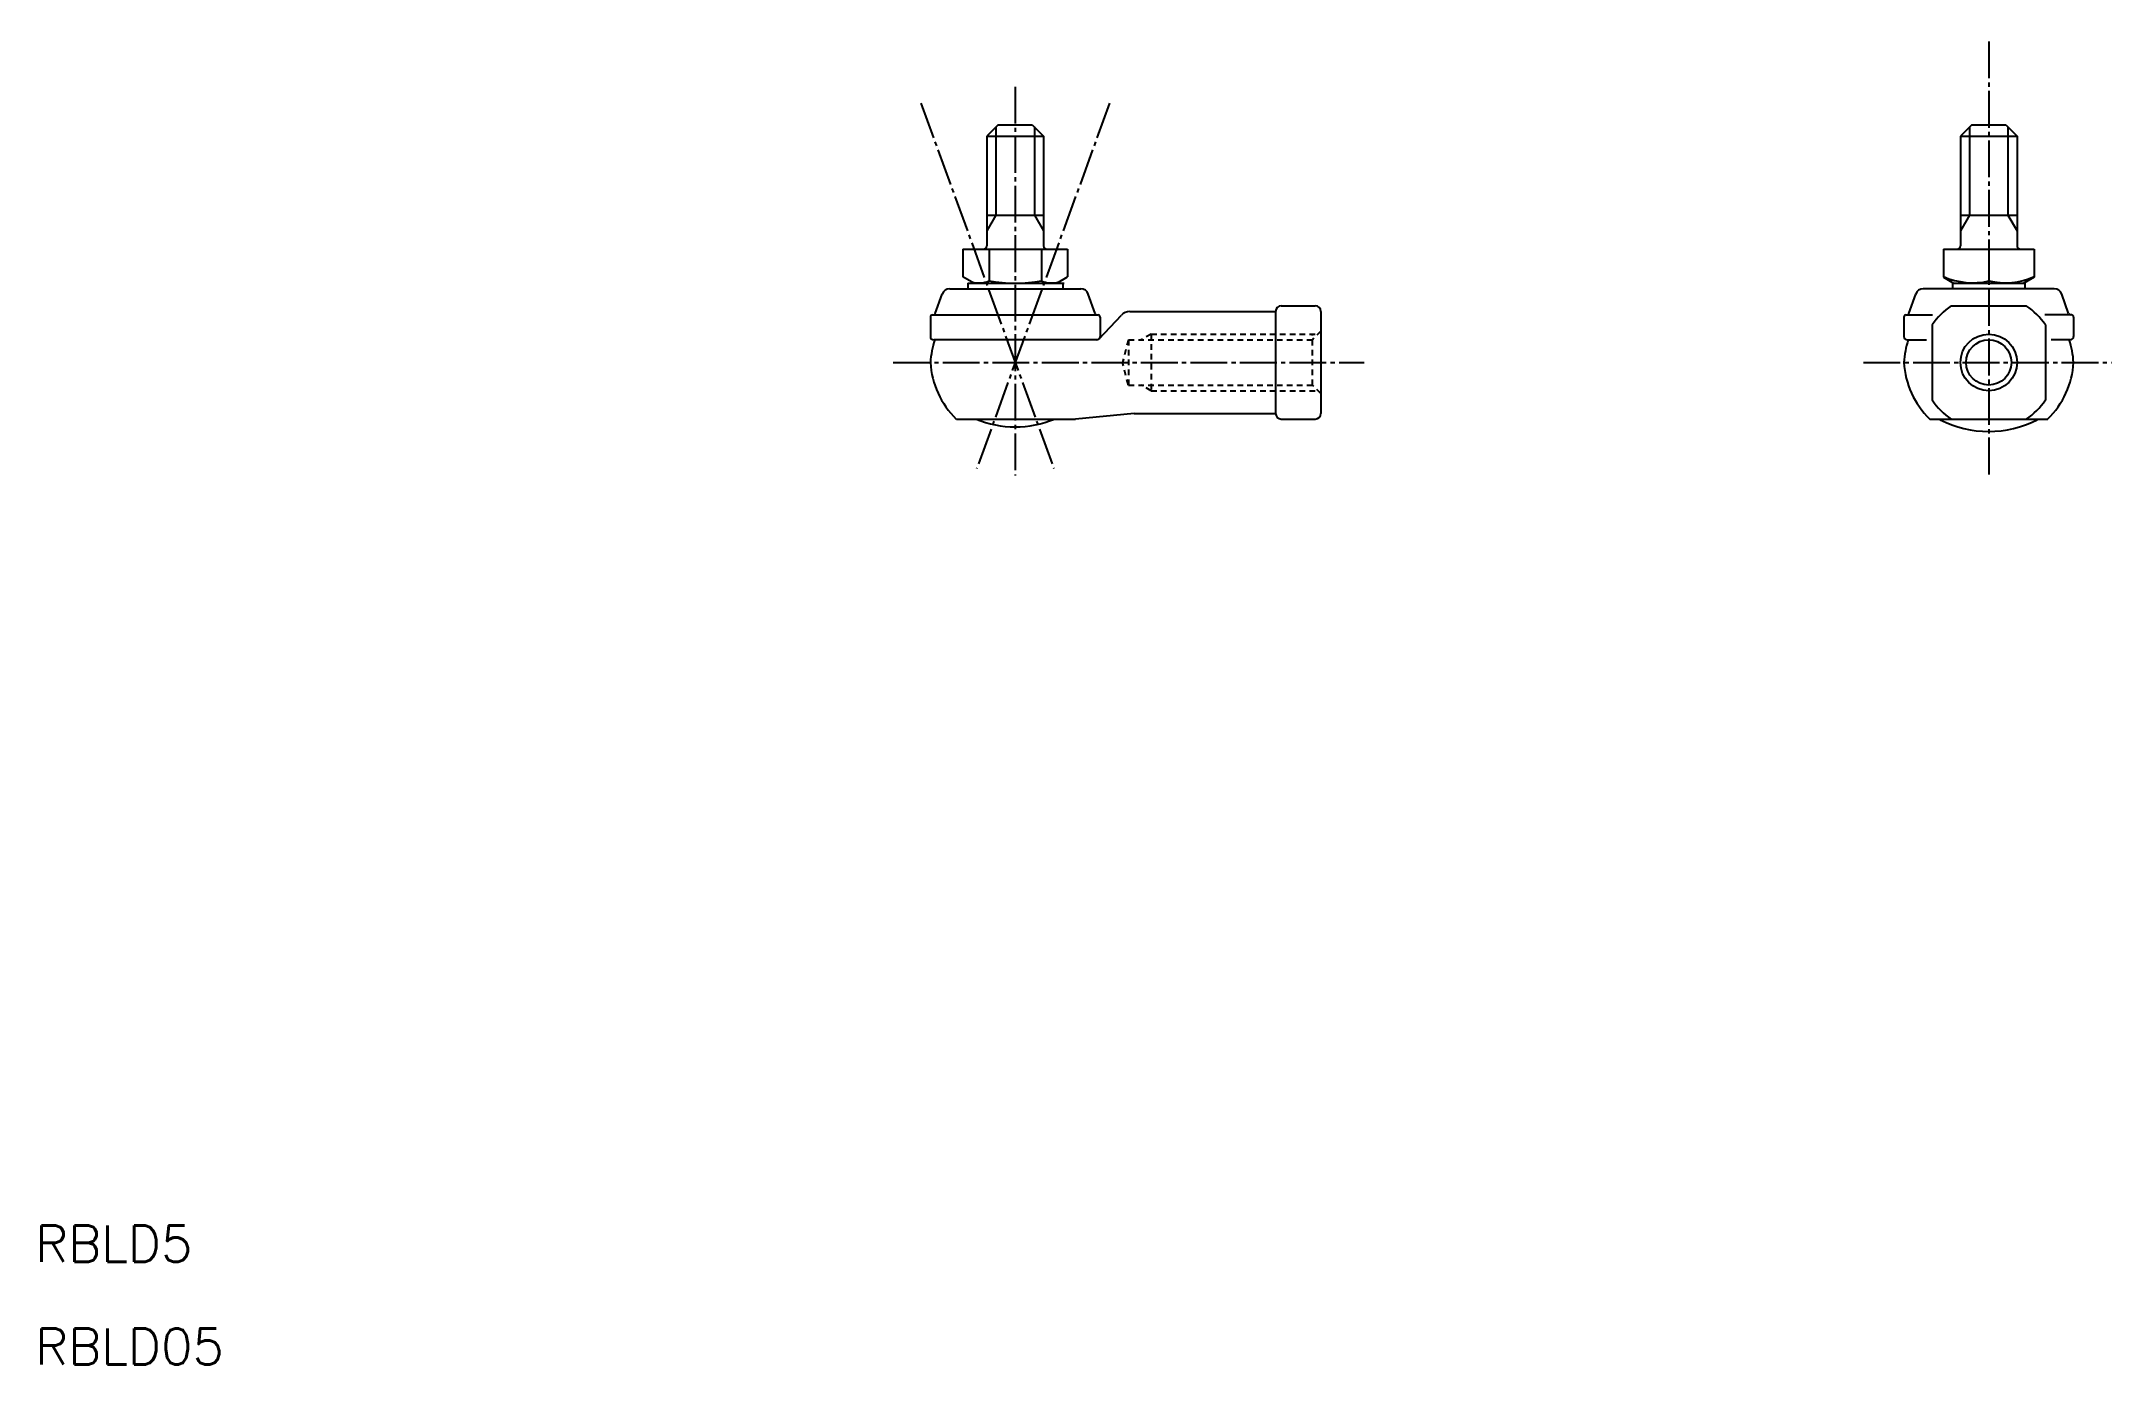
# Model space of a CAD drawing. Extents: x 18 to 201, y 21 to 138.
import ezdxf

# ---------------------------------------------------------------- set-up
doc = ezdxf.new("R2010")
doc.units = 0
doc.header["$LTSCALE"] = 0.25
doc.linetypes.add('CENTER', pattern=[17.5, 13, -1.5, 1.5, -1.5])
doc.linetypes.add('DASHED', pattern=[3.5, 2, -1.5])
doc.layers.get('0').update_dxf_attribs({"linetype": 'CONTINUOUS'})
doc.layers.add('CENTER', color=1, linetype='CENTER')
doc.styles.get("Standard").update_dxf_attribs({"font": 'txt', "bigfont": 'BIGFONT'})

msp = doc.modelspace()

# ---------------------------------------------------------------- linework, layer by layer
at = {"color": 7, "linetype": 'CONTINUOUS'}
for p, q in [((102.23, 130.25), (101.23, 129.25)), ((102.23, 130.25), (105.23, 130.25)), ((105.23, 130.25), (106.23, 129.25)), ((188.23, 130.25), (187.23, 129.25)), ((188.23, 130.25), (191.23, 130.25)), ((191.23, 130.25), (192.23, 129.25)), ((101.23, 129.25), (106.23, 129.25)), ((101.23, 129.25), (101.23, 119.55)), ((106.23, 129.25), (106.23, 119.55)), ((187.23, 129.25), (187.23, 119.55)), ((187.23, 129.25), (192.23, 129.25)), ((192.23, 129.25), (192.23, 119.55)), ((101.23, 122.25), (106.23, 122.25)), ((187.23, 122.25), (192.23, 122.25)), ((99.11, 119.25), (108.35, 119.25)), ((99.11, 119.25), (99.11, 116.8)), ((101.42, 119.25), (101.42, 116.45)), ((106.04, 119.25), (106.04, 116.45)), ((108.35, 119.25), (108.35, 116.8)), ((185.73, 119.25), (193.73, 119.25)), ((185.73, 119.25), (185.73, 116.77)), ((189.73, 119.25), (189.73, 116.46)), ((193.73, 119.25), (193.73, 116.77)), ((96.67, 113.58), (97.28, 115.29)), ((97.94, 115.75), (109.52, 115.75)), ((100.06, 116.25), (99.11, 116.8)), ((99.53, 116.25), (108.05, 116.25)), ((99.53, 116.25), (99.53, 115.75)), ((107.4, 116.25), (108.35, 116.8)), ((107.93, 116.25), (107.93, 115.75)), ((110.79, 113.58), (110.18, 115.29)), ((182.67, 113.58), (183.28, 115.29)), ((195.52, 115.75), (183.94, 115.75)), ((185.73, 116.77), (186.62, 116.25)), ((186.53, 116.25), (192.93, 116.25)), ((186.53, 116.25), (186.53, 115.75)), ((193.73, 116.77), (192.84, 116.25)), ((192.93, 116.25), (192.93, 115.75)), ((196.79, 113.58), (196.18, 115.29)), ((96.43, 113.45), (111.03, 113.45)), ((111.15, 111.35), (113.11, 113.44)), ((113.84, 113.75), (126.73, 113.75)), ((126.73, 113.75), (126.73, 104.75)), ((127.23, 114.25), (130.23, 114.25)), ((130.73, 113.75), (130.73, 104.75)), ((182.43, 113.45), (184.77, 113.45)), ((186.41, 114.25), (193.05, 114.25)), ((197.03, 113.45), (194.69, 113.45)), ((96.23, 113.25), (96.23, 111.55)), ((111.23, 113.25), (111.23, 111.55)), ((182.23, 113.25), (182.23, 111.55)), ((184.73, 112.57), (184.73, 105.93)), ((194.73, 112.57), (194.73, 105.93)), ((197.23, 113.25), (197.23, 111.55)), ((111.06, 111.25), (96.53, 111.25)), ((182.53, 111.25), (184.22, 111.25)), ((196.93, 111.25), (195.24, 111.25)), ((98.53, 104.25), (109.04, 104.25)), ((114.23, 104.75), (109.04, 104.25)), ((114.23, 104.75), (126.73, 104.75)), ((127.23, 104.25), (130.23, 104.25)), ((184.53, 104.25), (194.94, 104.25))]:
    msp.add_line(p, q, dxfattribs=at)
at = {"color": 3, "linetype": 'CONTINUOUS'}
for p, q in [((102.03, 130.05), (102.03, 122.25)), ((105.43, 130.05), (105.43, 122.25)), ((102.03, 122.25), (101.23, 120.87)), ((105.43, 122.25), (106.23, 120.87))]:
    msp.add_line(p, q, dxfattribs=at)
at = {"color": 3}
for p, q in [((188.03, 130.05), (188.03, 122.25)), ((191.43, 130.05), (191.43, 122.25)), ((188.03, 122.25), (187.23, 120.87)), ((191.43, 122.25), (192.23, 120.87))]:
    msp.add_line(p, q, dxfattribs=at)
for p, q in [((110.49, 114.44), (110.49, 114.44)), ((110.64, 114.01), (110.64, 114.01))]:
    msp.add_line(p, q)
at = {"color": 3, "linetype": 'DASHED'}
for p, q in [((115.73, 111.75), (114.86, 111.25)), ((115.73, 111.75), (130.48, 111.75)), ((115.73, 111.75), (115.73, 106.75)), ((130.73, 112), (129.98, 111.25)), ((129.98, 107.25), (129.98, 111.75)), ((113.73, 111.25), (113.2, 109.25)), ((113.73, 111.25), (129.98, 111.25)), ((113.73, 111.25), (113.73, 107.25)), ((113.73, 107.25), (113.2, 109.25)), ((113.73, 107.25), (129.98, 107.25)), ((115.73, 106.75), (114.86, 107.25)), ((115.73, 106.75), (130.48, 106.75)), ((130.73, 106.5), (129.98, 107.25))]:
    msp.add_line(p, q, dxfattribs=at)
at = {"color": 7, "linetype": 'CONTINUOUS'}
for radius in [2.5, 2]:
    msp.add_circle((189.73, 109.25), radius, dxfattribs=at)
for centre, radius, start, end in [((100.93, 119.55), 0.3, 270, 0), ((106.53, 119.55), 0.3, 180, 270), ((186.93, 119.55), 0.3, 270, 0), ((192.53, 119.55), 0.3, 180, 270), ((97.94, 115.05), 0.7, 90, 160.4872), ((100.51, 118.63), 2.36, 254.3859, 292.6663), ((103.73, 129.67), 13.42, 260.0899, 279.9101), ((106.95, 118.63), 2.36, 247.3336, 285.6141), ((109.52, 115.05), 0.7, 19.5127, 90), ((183.94, 115.05), 0.7, 90, 160.4872), ((188.33, 122.75), 6.46, 246.32, 282.5626), ((191.19, 122.51), 6.22, 256.4557, 294.1248), ((195.52, 115.05), 0.7, 19.5127, 90), ((96.43, 113.25), 0.2, 90, 179.9999), ((96.49, 113.65), 0.2, 270, 340.4875), ((110.98, 113.65), 0.2, 199.5127, 270), ((111.03, 113.25), 0.2, 0, 90), ((113.84, 112.75), 1, 90, 136.8283), ((127.23, 113.75), 0.5, 90, 179.9999), ((130.23, 113.75), 0.5, 0, 90), ((182.43, 113.25), 0.2, 90, 179.9999), ((182.49, 113.65), 0.2, 270, 340.4875), ((189.73, 109.25), 6, 123.5573, 146.4427), ((189.73, 109.25), 6, 33.5573, 56.4427), ((196.98, 113.65), 0.2, 199.5125, 270), ((197.03, 113.25), 0.2, 0, 90), ((96.53, 111.55), 0.3, 180, 270), ((103.73, 108.85), 7.5, 161.3371, 176.9428), ((110.93, 111.55), 0.3, 270, 0), ((182.53, 111.55), 0.3, 180, 270), ((189.73, 108.85), 7.5, 161.3371, 176.9428), ((189.73, 108.85), 7.5, 3.0572, 18.6629), ((196.93, 111.55), 0.3, 270, 0), ((103.73, 109.65), 7.5, 183.0572, 226.0545), ((189.73, 109.65), 7.5, 183.0572, 226.0545), ((189.73, 109.65), 7.5, 313.9455, 356.9428), ((103.73, 112.45), 8.9, 247.124, 292.876), ((127.23, 104.75), 0.5, 180, 270), ((130.23, 104.75), 0.5, 270, 0), ((189.73, 109.25), 6, 213.5573, 236.4427), ((189.73, 109.25), 6, 303.5573, 326.4427), ((189.73, 112.45), 9.3, 242.5925, 297.4075)]:
    msp.add_arc(centre, radius, start, end, dxfattribs=at)
at = {"layer": 'CENTER', "color": 1, "linetype": 'CENTER'}
for p, q in [((189.73, 137.61), (189.73, 99.16)), ((103.73, 133.61), (103.73, 99.27)), ((95.4, 132.14), (107.14, 99.87)), ((112.06, 132.14), (100.32, 99.87)), ((92.96, 109.25), (134.55, 109.25)), ((178.67, 109.25), (200.58, 109.25))]:
    msp.add_line(p, q, dxfattribs=at)

# ---------------------------------------------------------------- texts
at = {"color": 7, "linetype": 'CONTINUOUS', "width": 1.013011}
for s, p in [('RBLD5', (17.15, 29.81)), ('RBLD05', (17.15, 20.73))]:
    msp.add_text(s, height=3.2, dxfattribs=at).set_placement(p)

doc.saveas('drawing.dxf')
